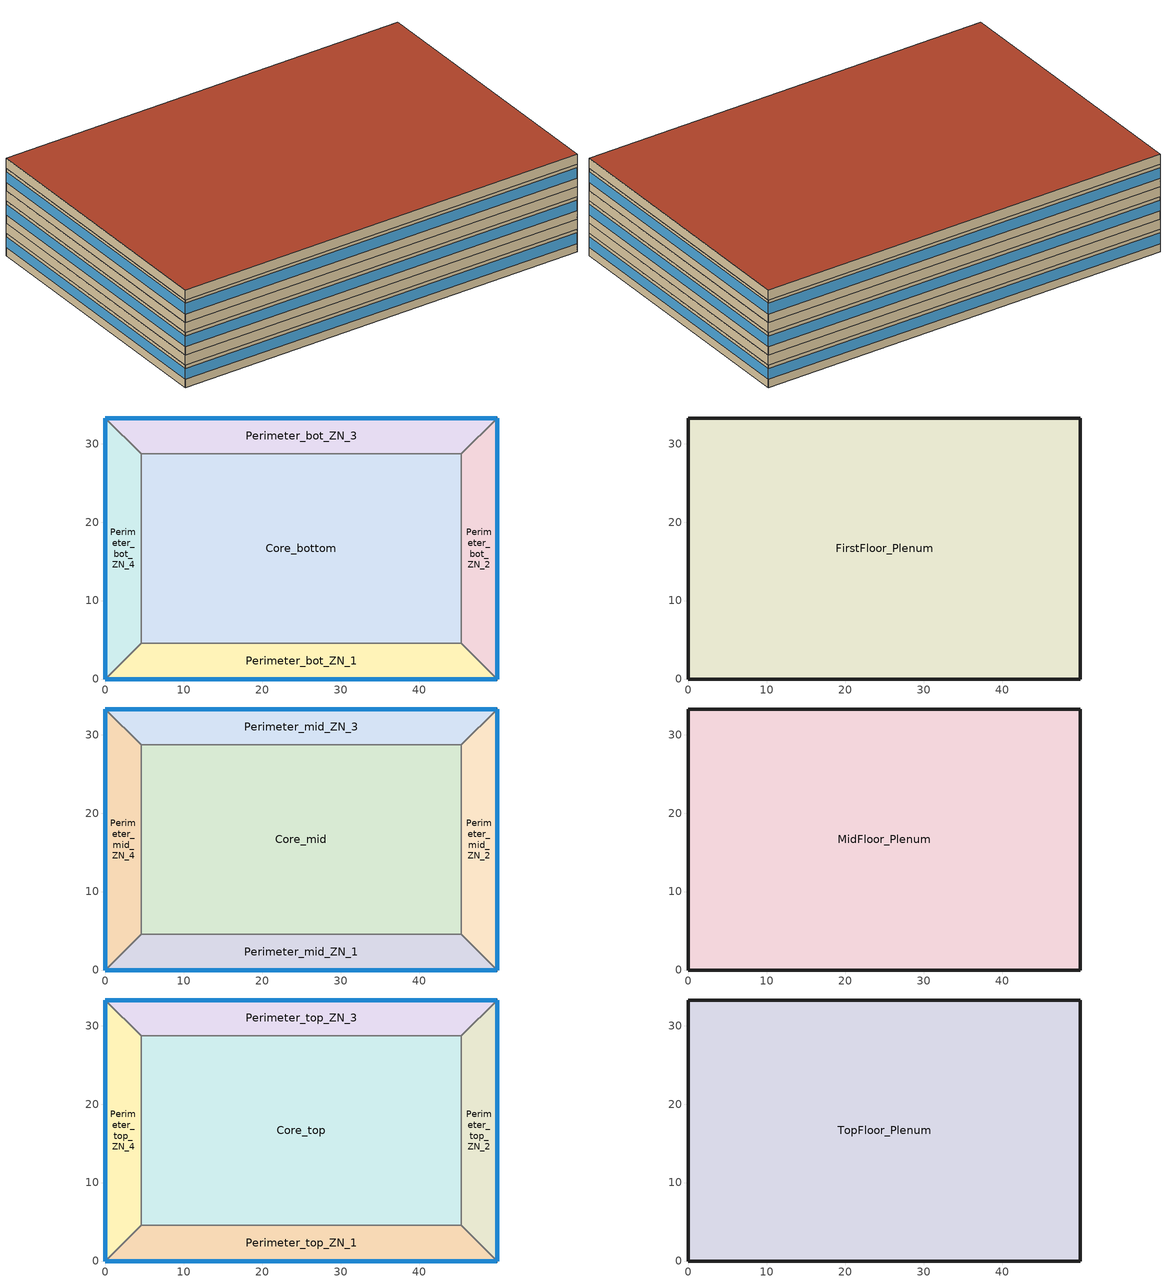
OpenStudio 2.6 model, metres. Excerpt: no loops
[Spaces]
Core_bottom
 floor ground: 45.34,28.7 45.34,4.57 4.57,4.57 4.57,28.7 z0
 wall to Perimeter_bot_ZN_1: 4.57,4.57 45.34,4.57 z0:2.74
 wall to Perimeter_bot_ZN_2: 45.34,4.57 45.34,28.7 z0:2.74
 wall to Perimeter_bot_ZN_4: 4.57,28.7 4.57,4.57 z0:2.74
 wall to Perimeter_bot_ZN_3: 45.34,28.7 4.57,28.7 z0:2.74
Perimeter_bot_ZN_2
 floor ground: 49.91,33.27 49.91,0 45.34,4.57 45.34,28.7 z0
 wall outside: 49.91,0 49.91,33.27 z0:2.74
 wall to Perimeter_bot_ZN_1: 45.34,4.57 49.91,0 z0:2.74
 wall to Perimeter_bot_ZN_3: 49.91,33.27 45.34,28.7 z0:2.74
 window: 49.91,0 49.91,33.27 z1.02:2.33
Perimeter_bot_ZN_3
 floor ground: 49.91,33.27 45.34,28.7 4.57,28.7 0,33.27 z0
 wall outside: 49.91,33.27 0,33.27 z0:2.74
 wall to Perimeter_bot_ZN_4: 0,33.27 4.57,28.7 z0:2.74
 window: 49.91,33.27 0,33.27 z1.02:2.33
Perimeter_bot_ZN_1
 floor ground: 45.34,4.57 49.91,0 0,0 4.57,4.57 z0
 wall outside: 0,0 49.91,0 z0:2.74
 wall to Perimeter_bot_ZN_4: 4.57,4.57 0,0 z0:2.74
 window: 0,0 49.91,0 z1.02:2.33
Perimeter_bot_ZN_4
 floor ground: 0,33.27 4.57,28.7 4.57,4.57 0,0 z0
 wall outside: 0,33.27 0,0 z0:2.74
 window: 0,33.27 0,0 z1.02:2.33
FirstFloor_Plenum
 floor to Perimeter_bot_ZN_3: 49.91,33.27 45.34,28.7 4.57,28.7 0,33.27 z2.74
 floor to Perimeter_bot_ZN_1: 45.34,4.57 49.91,0 0,0 4.57,4.57 z2.74
 floor to Core_bottom: 45.34,28.7 45.34,4.57 4.57,4.57 4.57,28.7 z2.74
 floor to Perimeter_bot_ZN_4: 0,33.27 4.57,28.7 4.57,4.57 0,0 z2.74
 floor to Perimeter_bot_ZN_2: 49.91,33.27 49.91,0 45.34,4.57 45.34,28.7 z2.74
 wall outside: 0,33.27 0,0 49.91,0 49.91,33.27 0,33.27 z2.74:3.96
Perimeter_mid_ZN_4
 floor to FirstFloor_Plenum: 0,33.27 4.57,28.7 4.57,4.57 0,0 z3.96
 wall outside: 0,33.27 0,0 z3.96:6.71
 wall to Perimeter_mid_ZN_3: 4.57,28.7 0,33.27 z3.96:6.71
 wall to Core_mid: 4.57,4.57 4.57,28.7 z3.96:6.71
 wall to Perimeter_mid_ZN_1: 0,0 4.57,4.57 z3.96:6.71
 window: 0,33.27 0,0 z4.98:6.29
Perimeter_mid_ZN_1
 floor to FirstFloor_Plenum: 45.34,4.57 49.91,0 0,0 4.57,4.57 z3.96
 wall outside: 0,0 49.91,0 z3.96:6.71
 wall to Core_mid: 45.34,4.57 4.57,4.57 z3.96:6.71
 wall to Perimeter_mid_ZN_2: 49.91,0 45.34,4.57 z3.96:6.71
 window: 0,0 49.91,0 z4.98:6.29
Perimeter_mid_ZN_2
 floor to FirstFloor_Plenum: 49.91,33.27 49.91,0 45.34,4.57 45.34,28.7 z3.96
 wall outside: 49.91,0 49.91,33.27 z3.96:6.71
 wall to Perimeter_mid_ZN_3: 49.91,33.27 45.34,28.7 z3.96:6.71
 wall to Core_mid: 45.34,28.7 45.34,4.57 z3.96:6.71
 window: 49.91,0 49.91,33.27 z4.98:6.29
Core_mid
 floor to FirstFloor_Plenum: 45.34,28.7 45.34,4.57 4.57,4.57 4.57,28.7 z3.96
 wall to Perimeter_mid_ZN_3: 45.34,28.7 4.57,28.7 z3.96:6.71
Perimeter_mid_ZN_3
 floor to FirstFloor_Plenum: 49.91,33.27 45.34,28.7 4.57,28.7 0,33.27 z3.96
 wall outside: 49.91,33.27 0,33.27 z3.96:6.71
 window: 49.91,33.27 0,33.27 z4.98:6.29
MidFloor_Plenum
 floor to Perimeter_mid_ZN_3: 49.91,33.27 45.34,28.7 4.57,28.7 0,33.27 z6.71
 floor to Perimeter_mid_ZN_4: 0,33.27 4.57,28.7 4.57,4.57 0,0 z6.71
 floor to Core_mid: 45.34,28.7 45.34,4.57 4.57,4.57 4.57,28.7 z6.71
 floor to Perimeter_mid_ZN_2: 49.91,33.27 49.91,0 45.34,4.57 45.34,28.7 z6.71
 floor to Perimeter_mid_ZN_1: 45.34,4.57 49.91,0 0,0 4.57,4.57 z6.71
 wall outside: 0,33.27 0,0 49.91,0 49.91,33.27 0,33.27 z6.71:7.92
Perimeter_top_ZN_3
 floor to MidFloor_Plenum: 49.91,33.27 45.34,28.7 4.57,28.7 0,33.27 z7.92
 wall outside: 49.91,33.27 0,33.27 z7.92:10.67
 wall to Perimeter_top_ZN_4: 0,33.27 4.57,28.7 z7.92:10.67
 wall to Core_top: 4.57,28.7 45.34,28.7 z7.92:10.67
 wall to Perimeter_top_ZN_2: 45.34,28.7 49.91,33.27 z7.92:10.67
 window: 49.91,33.27 0,33.27 z8.95:10.25
Perimeter_top_ZN_4
 floor to MidFloor_Plenum: 0,33.27 4.57,28.7 4.57,4.57 0,0 z7.92
 wall outside: 0,33.27 0,0 z7.92:10.67
 wall to Perimeter_top_ZN_1: 0,0 4.57,4.57 z7.92:10.67
 wall to Core_top: 4.57,4.57 4.57,28.7 z7.92:10.67
 window: 0,33.27 0,0 z8.95:10.25
Core_top
 floor to MidFloor_Plenum: 45.34,28.7 45.34,4.57 4.57,4.57 4.57,28.7 z7.92
 wall to Perimeter_top_ZN_1: 4.57,4.57 45.34,4.57 z7.92:10.67
 wall to Perimeter_top_ZN_2: 45.34,4.57 45.34,28.7 z7.92:10.67
Perimeter_top_ZN_2
 floor to MidFloor_Plenum: 49.91,33.27 49.91,0 45.34,4.57 45.34,28.7 z7.92
 wall outside: 49.91,0 49.91,33.27 z7.92:10.67
 wall to Perimeter_top_ZN_1: 45.34,4.57 49.91,0 z7.92:10.67
 window: 49.91,0 49.91,33.27 z8.95:10.25
Perimeter_top_ZN_1
 floor to MidFloor_Plenum: 45.34,4.57 49.91,0 0,0 4.57,4.57 z7.92
 wall outside: 0,0 49.91,0 z7.92:10.67
 window: 0,0 49.91,0 z8.95:10.25
TopFloor_Plenum
 floor to Perimeter_top_ZN_4: 0,33.27 4.57,28.7 4.57,4.57 0,0 z10.67
 floor to Perimeter_top_ZN_2: 49.91,33.27 49.91,0 45.34,4.57 45.34,28.7 z10.67
 floor to Core_top: 45.34,28.7 45.34,4.57 4.57,4.57 4.57,28.7 z10.67
 floor to Perimeter_top_ZN_3: 49.91,33.27 45.34,28.7 4.57,28.7 0,33.27 z10.67
 floor to Perimeter_top_ZN_1: 45.34,4.57 49.91,0 0,0 4.57,4.57 z10.67
 wall outside: 0,33.27 0,0 49.91,0 49.91,33.27 0,33.27 z10.67:11.89
 roof outside: 49.91,0 49.91,33.27 0,33.27 0,0 z11.89
[Site]
Toronto Pearson Intl AP_ON_CAN: Latitude {deg}=43.677; Longitude {deg}=-79.631; Time Zone {hr}=-5; Elevation {m}=173.4; Terrain=City
[Building]
Building 1: North Axis {deg}=0; Default Construction Set=BTAP-Mass at hdd = 3890.0; Standards Number of Stories=3; Standards Number of Above Ground Stories=3; Standards Building Type=MediumOffice
[ClimateZones]
Climate Zone Institution Name 1=ASHRAE; Climate Zone Document Name 1=ANSI/ASHRAE Standard 169; Climate Zone Document Year 1=2006; Climate Zone Institution Name 2=CEC; Climate Zone Document Name 2=California Climate Zone Descriptions; Climate Zone Document Year 2=1995
[Site:WaterMainsTemperature]
Calculation Method=Correlation; Annual Average Outdoor Air Temperature {C}=9.05833; Maximum Difference In Monthly Average Outdoor Air Temperatures {deltaC}=28.3
[Site:GroundTemperature:BuildingSurface]
19.527, 19.502, 19.536, 19.598, 20.002, 21.64, 22.225, 22.375, 21.449, 20.121, 19.802, 19.633
[SizingPeriod:DesignDay] Barometric Pressure {Pa}=99259; Sky Clearness=0; Rain Indicator=0; Snow Indicator=0; Day of Month=21; Daylight Saving Time Indicator=0; Humidity Indicating Type=Wetbulb; Dry-Bulb Temperature Range Modifier Type=DefaultMultipliers
Name | Maximum Dry-Bulb Temperature {C} | Daily Dry-Bulb Temperature Range {deltaC} | Humidity Indicating Conditions at Maximum Dry-Bulb | Wind Speed {m/s} | Wind Direction {deg} | Month | Day Type | Solar Model Indicator | ASHRAE Taub | ASHRAE Taud
Toronto Pearson Intl AP Ann Clg .4% Condns DB=>MWB | 31.3 | 9.7 | 22.4 | 6 | 270 | 7 | SummerDesignDay | ASHRAETau | 0.425 | 2.27
Toronto Pearson Intl AP Ann Htg 99.6% Condns DB | -18 | 0 | -18 | 5.2 | 0 | 1 | WinterDesignDay | ASHRAEClearSky
[Material:NoMass] Roughness=Smooth; Thermal Absorptance=0.9; Solar Absorptance=0.7
Name | Thermal Resistance {m2-K/W} | Visible Absorptance
Typical Carpet Pad; Typical Carpet Pad 1 | 0.21648 | 0.8
Typical Insulation 1 | 5.20402 | 0.7
Typical Insulation 2 | 3.32618 | 0.7
Typical Insulation 3 | 5.46446 | 0.7
Typical Carpet Pad 2 | 1.25503 | 0.8
Typical Carpet Pad 3; Typical Carpet Pad 4 | 2.57255 | 0.8
Typical Insulation 4 | 0.454528 | 0.7
Typical Insulation 5 | 0.454545 | 0.7
[Material]
Name | Roughness | Thickness {m} | Conductivity {W/m-K} | Density {kg/m3} | Specific Heat {J/kg-K} | Thermal Absorptance | Solar Absorptance | Visible Absorptance
G05 25mm wood | MediumSmooth | 0.0254 | 0.15 | 608 | 1630 | 0.9 | 0.5 | 0.5
100mm Normalweight concrete floor 1 | MediumSmooth | 0.1016 | 2.31 | 2322 | 832
G01 13mm gypsum board 1 | Smooth | 0.0127 | 0.16 | 800 | 1090 | 0.9 | 0.7 | 0.5
4 in. Normalweight Concrete Floor 1 | MediumRough | 0.1016 | 2.31 | 2322 | 832 | 0.9 | 0.7 | 0.7
1IN Stucco 1 | Smooth | 0.0253 | 0.6918 | 1858 | 837 | 0.9 | 0.7 | 0.92
8IN CONCRETE HW RefBldg 1 | Rough | 0.2032 | 1.311 | 2240 | 836.8 | 0.9 | 0.7 | 0.7
1/2IN Gypsum 1 | Smooth | 0.0127 | 0.16 | 784.9 | 830 | 0.9 | 0.4 | 0.4
Metal Roof Surface 1; F08 Metal surface 1 | Smooth | 0.0008 | 45.28 | 7824 | 500 | 0.9 | 0.7 | 0.7
6 in. Normalweight Concrete Floor 1; 6 in. Normalweight Concrete Floor 2; 6 in. Normalweight Concrete Floor 3 | MediumRough | 0.1524 | 2.31 | 2322 | 832 | 0.9 | 0.7 | 0.7
[Construction]
BTAP-Int-Partition; BTAP-Int-Door: G05 25mm wood
BTAP-Int-Floor: 100mm Normalweight concrete floor 1, Typical Carpet Pad
BTAP-Int-Wall: G01 13mm gypsum board 1, G01 13mm gypsum board 1
BTAP-Int-Ceiling: Typical Carpet Pad, 100mm Normalweight concrete floor 1
BTAP-Int-Window: SimpleGlazing
BTAP-Ext-Floor-Mass:U-0.183: Typical Insulation 1, 4 in. Normalweight Concrete Floor 1, Typical Carpet Pad 1
BTAP-Ext-Wall-Mass:U-0.278: 1IN Stucco 1, 8IN CONCRETE HW RefBldg 1, Typical Insulation 2, 1/2IN Gypsum 1
BTAP-Ext-Roof-Metal:U-0.183: Metal Roof Surface 1, Typical Insulation 3
BTAP-Grnd-Floor-Mass:U-0.757: 6 in. Normalweight Concrete Floor 1, Typical Carpet Pad 2
BTAP-Grnd-Wall-Mass:U-0.379: 6 in. Normalweight Concrete Floor 2, Typical Carpet Pad 3
BTAP-Grnd-Roof-Mass:U-0.379: 6 in. Normalweight Concrete Floor 3, Typical Carpet Pad 4
BTAP-Ext-FixedWindow:U=0.220 SHGC=0.600; BTAP-Ext-GlassDoors:U=0.220 SHGC=0.600; BTAP-Ext-Skylights:U=0.220 SHGC=0.600; BTAP-Ext-DaylightDomes:U=0.220 SHGC=0.600; BTAP-Ext-DaylightDiffuser:U=0.220 SHGC=0.600: SimpleGlazing:U=0.220 SHGC=0.600
BTAP-Ext-Door:U-2.2: F08 Metal surface 1, Typical Insulation 4
BTAP-Ext-OverHeadDoor:U-2.2: Typical Insulation 5
[DefaultConstructionSet]
BTAP-Mass at hdd = 3890.0: Default Exterior Surface Constructions=BTAP-Mass at hdd = 3890.0; Default Interior Surface Constructions=Default Surface Constructions 2; Default Ground Contact Surface Constructions=BTAP-Mass at hdd = 3890.0 1; Default Exterior SubSurface Constructions=BTAP-Mass at hdd = 3890.0; Default Interior SubSurface Constructions=Default Sub Surface Constructions 2; Interior Partition Construction=BTAP-Int-Partition
[DefaultSurfaceConstructions]
Name | Floor Construction | Wall Construction | Roof Ceiling Construction
Default Surface Constructions 2 | BTAP-Int-Floor | BTAP-Int-Wall | BTAP-Int-Ceiling
BTAP-Mass at hdd = 3890.0 | BTAP-Ext-Floor-Mass:U-0.183 | BTAP-Ext-Wall-Mass:U-0.278 | BTAP-Ext-Roof-Metal:U-0.183
BTAP-Mass at hdd = 3890.0 1 | BTAP-Grnd-Floor-Mass:U-0.757 | BTAP-Grnd-Wall-Mass:U-0.379 | BTAP-Grnd-Roof-Mass:U-0.379
[DefaultSubSurfaceConstructions]
Name | Fixed Window Construction | Operable Window Construction | Door Construction | Glass Door Construction | Overhead Door Construction | Skylight Construction | Tubular Daylight Dome Construction | Tubular Daylight Diffuser Construction
Default Sub Surface Constructions 2 | BTAP-Int-Window | BTAP-Int-Window | BTAP-Int-Door
BTAP-Mass at hdd = 3890.0 | BTAP-Ext-FixedWindow:U=0.220 SHGC=0.600 | BTAP-Ext-FixedWindow:U=0.220 SHGC=0.600 | BTAP-Ext-Door:U-2.2 | BTAP-Ext-GlassDoors:U=0.220 SHGC=0.600 | BTAP-Ext-OverHeadDoor:U-2.2 | BTAP-Ext-Skylights:U=0.220 SHGC=0.600 | BTAP-Ext-DaylightDomes:U=0.220 SHGC=0.600 | BTAP-Ext-DaylightDiffuser:U=0.220 SHGC=0.600
[WindowMaterial:SimpleGlazingSystem] U-Factor {W/m2-K}=2.2; Solar Heat Gain Coefficient=0.6; Visible Transmittance=0.21
SimpleGlazing; SimpleGlazing:U=0.220 SHGC=0.600
[Space]
Name | Space Type | Building Story | Thermal Zone | Part of Total Floor Area
Perimeter_mid_ZN_4 | Space Function Office - open plan | Building Story 2 | ALL_BT=Space Function_ST=Office - open plan_FL=Building Story 2_SCH=A 4 | Yes
Core_bottom | Space Function Office - open plan | Building Story 1 | ALL_BT=Space Function_ST=Office - open plan_FL=Building Story 1_SCH=A 2 | Yes
FirstFloor_Plenum | Space Function - undefined - | Building Story 1 | ALL_BT=Space Function_ST=- undefined -_FL=Building Story 1_SCH=A | No
TopFloor_Plenum | Space Function - undefined - | Building Story 3 | ALL_BT=Space Function_ST=- undefined -_FL=Building Story 3_SCH=A | No
Perimeter_top_ZN_3 | Space Function Office - open plan | Building Story 3 | ALL_BT=Space Function_ST=Office - open plan_FL=Building Story 3_SCH=A 4 | Yes
Perimeter_bot_ZN_2 | Space Function Office - open plan | Building Story 1 | ALL_BT=Space Function_ST=Office - open plan_FL=Building Story 1_SCH=A 3 | Yes
MidFloor_Plenum | Space Function - undefined - | Building Story 2 | ALL_BT=Space Function_ST=- undefined -_FL=Building Story 2_SCH=A | No
Perimeter_mid_ZN_1 | Space Function Office - open plan | Building Story 2 | ALL_BT=Space Function_ST=Office - open plan_FL=Building Story 2_SCH=A 3 | Yes
Perimeter_bot_ZN_1 | Space Function Office - open plan | Building Story 1 | ALL_BT=Space Function_ST=Office - open plan_FL=Building Story 1_SCH=A 1 | Yes
Perimeter_bot_ZN_3 | Space Function Office - open plan | Building Story 1 | ALL_BT=Space Function_ST=Office - open plan_FL=Building Story 1_SCH=A 4 | Yes
Perimeter_mid_ZN_2 | Space Function Office - open plan | Building Story 2 | ALL_BT=Space Function_ST=Office - open plan_FL=Building Story 2_SCH=A 2 | Yes
Perimeter_top_ZN_4 | Space Function Office - open plan | Building Story 3 | ALL_BT=Space Function_ST=Office - open plan_FL=Building Story 3_SCH=A 1 | Yes
Perimeter_bot_ZN_4 | Space Function Office - open plan | Building Story 1 | ALL_BT=Space Function_ST=Office - open plan_FL=Building Story 1_SCH=A | Yes
Core_top | Space Function Office - open plan | Building Story 3 | ALL_BT=Space Function_ST=Office - open plan_FL=Building Story 3_SCH=A 2 | Yes
Perimeter_top_ZN_2 | Space Function Office - open plan | Building Story 3 | ALL_BT=Space Function_ST=Office - open plan_FL=Building Story 3_SCH=A | Yes
Perimeter_top_ZN_1 | Space Function Office - open plan | Building Story 3 | ALL_BT=Space Function_ST=Office - open plan_FL=Building Story 3_SCH=A 3 | Yes
Core_mid | Space Function Office - open plan | Building Story 2 | ALL_BT=Space Function_ST=Office - open plan_FL=Building Story 2_SCH=A | Yes
Perimeter_mid_ZN_3 | Space Function Office - open plan | Building Story 2 | ALL_BT=Space Function_ST=Office - open plan_FL=Building Story 2_SCH=A 1 | Yes
[BuildingStory]
Name | Nominal Z Coordinate {m}
Building Story 1 | 0
Building Story 2 | 3.9624
Building Story 3 | 7.9248
[SpaceType] Standards Building Type=Space Function
Name | Default Schedule Set | Design Specification Outdoor Air Object | Standards Space Type
Space Function - undefined - | Space Function - undefined - Schedule Set | Space Function - undefined - Ventilation | - undefined -
Space Function Office - open plan | Space Function Office - open plan Schedule Set | Space Function Office - open plan Ventilation | Office - open plan
[DesignSpecification:OutdoorAir]
Name | Outdoor Air Flow per Person {m3/s-person} | Outdoor Air Flow per Floor Area {m3/s-m2} | Outdoor Air Flow Air Changes per Hour {1/hr} | Outdoor Air Method
Space Function - undefined - Ventilation | 0 | 0 | 0
Space Function Office - open plan Ventilation |  | 0.0004318 |  | Sum
[DefaultScheduleSet] Infiltration Schedule=Always On
Name | Number of People Schedule | People Activity Level Schedule | Lighting Schedule | Electric Equipment Schedule
Space Function - undefined - Schedule Set
Space Function Office - open plan Schedule Set | NECB-A-Occupancy | NECB-Activity | NECB-A-Lighting | NECB-A-Electric-Equipment
[ThermostatSetpoint:DualSetpoint]
Name | Heating Setpoint Temperature Schedule | Cooling Setpoint Temperature Schedule
Space Function Office - open plan Thermostat 16; Space Function Office - open plan Thermostat 17; Space Function Office - open plan Thermostat 18; Space Function Office - open plan Thermostat 19; Space Function Office - open plan Thermostat 20; Space Function Office - open plan Thermostat 21; Space Function Office - open plan Thermostat 22; Space Function Office - open plan Thermostat 23; Space Function Office - open plan Thermostat 24; Space Function Office - open plan Thermostat 25; Space Function Office - open plan Thermostat 26; Space Function Office - open plan Thermostat 27; Space Function Office - open plan Thermostat 28; Space Function Office - open plan Thermostat 29; Space Function Office - open plan Thermostat 30 | NECB-A-Thermostat Setpoint-Heating | NECB-A-Thermostat Setpoint-Cooling
Space Function - undefined - Thermostat 4; Space Function - undefined - Thermostat 5; Space Function - undefined - Thermostat 6
[People:Definition]
Space Function Office - open plan People Definition: Number of People Calculation Method=People/Area; People per Space Floor Area {person/m2}=0.0500522; Fraction Radiant=0.3
[People]
Space Function Office - open plan People: People Definition=Space Function Office - open plan People Definition; Space or SpaceType=Space Function Office - open plan; Work Efficiency Schedule=Work Efficiency Schedule; Clothing Insulation Schedule=Clothing Schedule; Air Velocity Schedule=Air Velocity Schedule; Multiplier=1
[Lights:Definition]
Space Function Office - open plan Lights Definition: Design Level Calculation Method=Watts/Area; Watts per Space Floor Area {W/m2}=10.9999; Fraction Radiant=0.5; Fraction Visible=0.2
[Lights]
Space Function Office - open plan Lights: Lights Definition=Space Function Office - open plan Lights Definition; Space or SpaceType=Space Function Office - open plan; Fraction Replaceable=1
[ElectricEquipment:Definition]
Space Function Office - open plan Elec Equip Definition: Design Level Calculation Method=Watts/Area; Watts per Space Floor Area {W/m2}=7.49994; Fraction Radiant=0.5
[ElectricEquipment]
Space Function Office - open plan Elec Equip: Electric Equipment Definition=Space Function Office - open plan Elec Equip Definition; Space or SpaceType=Space Function Office - open plan
[SpaceInfiltration:DesignFlowRate] Schedule=Always On Discrete; Design Flow Rate Calculation Method=Flow/ExteriorArea; Flow per Exterior Surface Area {m3/s-m2}=0.00025; Constant Term Coefficient=0; Temperature Term Coefficient=0; Velocity Term Coefficient=0.224; Velocity Squared Term Coefficient=0
Name | Space or SpaceType
FirstFloor_Plenum Infiltration | FirstFloor_Plenum
MidFloor_Plenum Infiltration | MidFloor_Plenum
Perimeter_bot_ZN_1 Infiltration | Perimeter_bot_ZN_1
Perimeter_bot_ZN_2 Infiltration | Perimeter_bot_ZN_2
Perimeter_bot_ZN_3 Infiltration | Perimeter_bot_ZN_3
Perimeter_bot_ZN_4 Infiltration | Perimeter_bot_ZN_4
Perimeter_mid_ZN_1 Infiltration | Perimeter_mid_ZN_1
Perimeter_mid_ZN_2 Infiltration | Perimeter_mid_ZN_2
Perimeter_mid_ZN_3 Infiltration | Perimeter_mid_ZN_3
Perimeter_mid_ZN_4 Infiltration | Perimeter_mid_ZN_4
Perimeter_top_ZN_1 Infiltration | Perimeter_top_ZN_1
Perimeter_top_ZN_2 Infiltration | Perimeter_top_ZN_2
Perimeter_top_ZN_3 Infiltration | Perimeter_top_ZN_3
Perimeter_top_ZN_4 Infiltration | Perimeter_top_ZN_4
TopFloor_Plenum Infiltration | TopFloor_Plenum
[ThermalZone] Use Ideal Air Loads=No
Name | Thermostat
ALL_BT=Space Function_ST=Office - open plan_FL=Building Story 2_SCH=A | Space Function Office - open plan Thermostat 16
ALL_BT=Space Function_ST=Office - open plan_FL=Building Story 3_SCH=A | Space Function Office - open plan Thermostat 17
ALL_BT=Space Function_ST=Office - open plan_FL=Building Story 1_SCH=A | Space Function Office - open plan Thermostat 18
ALL_BT=Space Function_ST=Office - open plan_FL=Building Story 3_SCH=A 1 | Space Function Office - open plan Thermostat 19
ALL_BT=Space Function_ST=Office - open plan_FL=Building Story 2_SCH=A 1 | Space Function Office - open plan Thermostat 20
ALL_BT=Space Function_ST=Office - open plan_FL=Building Story 3_SCH=A 2 | Space Function Office - open plan Thermostat 21
ALL_BT=Space Function_ST=Office - open plan_FL=Building Story 2_SCH=A 2 | Space Function Office - open plan Thermostat 22
ALL_BT=Space Function_ST=- undefined -_FL=Building Story 2_SCH=A | Space Function - undefined - Thermostat 4
ALL_BT=Space Function_ST=Office - open plan_FL=Building Story 2_SCH=A 3 | Space Function Office - open plan Thermostat 23
ALL_BT=Space Function_ST=Office - open plan_FL=Building Story 1_SCH=A 1 | Space Function Office - open plan Thermostat 24
ALL_BT=Space Function_ST=Office - open plan_FL=Building Story 1_SCH=A 2 | Space Function Office - open plan Thermostat 25
ALL_BT=Space Function_ST=Office - open plan_FL=Building Story 3_SCH=A 3 | Space Function Office - open plan Thermostat 26
ALL_BT=Space Function_ST=- undefined -_FL=Building Story 1_SCH=A | Space Function - undefined - Thermostat 5
ALL_BT=Space Function_ST=Office - open plan_FL=Building Story 2_SCH=A 4 | Space Function Office - open plan Thermostat 27
ALL_BT=Space Function_ST=Office - open plan_FL=Building Story 3_SCH=A 4 | Space Function Office - open plan Thermostat 28
ALL_BT=Space Function_ST=Office - open plan_FL=Building Story 1_SCH=A 3 | Space Function Office - open plan Thermostat 29
ALL_BT=Space Function_ST=- undefined -_FL=Building Story 3_SCH=A | Space Function - undefined - Thermostat 6
ALL_BT=Space Function_ST=Office - open plan_FL=Building Story 1_SCH=A 4 | Space Function Office - open plan Thermostat 30
[Sizing:Zone] Zone Cooling Design Supply Air Temperature Input Method=SupplyAirTemperature; Zone Cooling Design Supply Air Temperature {C}=14; Zone Cooling Design Supply Air Temperature Difference {deltaC}=11.11; Zone Heating Design Supply Air Temperature Input Method=SupplyAirTemperature; Zone Heating Design Supply Air Temperature {C}=40; Zone Heating Design Supply Air Temperature Difference {deltaC}=11.11; Zone Cooling Design Supply Air Humidity Ratio {kg-H2O/kg-air}=0.0085; Zone Heating Design Supply Air Humidity Ratio {kg-H2O/kg-air}=0.008; Cooling Design Air Flow Method=DesignDay; Heating Design Air Flow Method=DesignDay; Account for Dedicated Outdoor Air System=No; Dedicated Outdoor Air System Control Strategy=NeutralSupplyAir; Dedicated Outdoor Air Low Setpoint Temperature for Design {C}=autosize; Dedicated Outdoor Air High Setpoint Temperature for Design {C}=autosize
ALL_BT=Space Function_ST=- undefined -_FL=Building Story 2_SCH=A; ALL_BT=Space Function_ST=- undefined -_FL=Building Story 1_SCH=A; ALL_BT=Space Function_ST=- undefined -_FL=Building Story 3_SCH=A
[Schedule:Ruleset]
Always On: Default Day Schedule=Always On Default
Clothing Schedule: Default Day Schedule=Clothing Schedule Default Winter Clothes
Air Velocity Schedule: Default Day Schedule=Air Velocity Schedule Default
Work Efficiency Schedule: Default Day Schedule=Work Efficiency Schedule Default
NECB-A-Occupancy: Default Day Schedule=NECB-A-Occupancy Default
NECB-Activity: Default Day Schedule=NECB-Activity Default; Summer Design Day Schedule=NECB-Activity Summer Design Day; Winter Design Day Schedule=NECB-Activity Winter Design Day
NECB-A-Lighting: Default Day Schedule=NECB-A-Lighting Default
NECB-A-Electric-Equipment: Default Day Schedule=NECB-A-Electric-Equipment Default
NECB-A-Thermostat Setpoint-Heating: Default Day Schedule=NECB-A-Thermostat Setpoint-Heating Default
NECB-A-Thermostat Setpoint-Cooling: Default Day Schedule=NECB-A-Thermostat Setpoint-Cooling Default
[Schedule:Day]
Always On Default; Clothing Schedule Default Winter Clothes: 24, 0, 1
Clothing Schedule Summer Clothes: 24, 0, 0.5
Air Velocity Schedule Default; NECB-A-Electric-Equipment Sat Day; NECB-A-Electric-Equipment Sun|Hol Day: 24, 0, 0.2
Work Efficiency Schedule Default; NECB-A-Occupancy Sat Day; NECB-A-Occupancy Sun|Hol Day: 24, 0, 0
NECB-A-Occupancy Default; NECB-A-Occupancy Default|Wkdy Day: 7, 0, 0, 8, 0, 0.1, 9, 0, 0.7, 12, 0, 0.9, 14, 0, 0.5, 17, 0, 0.9, 18, 0, 0.7, 19, 0, 0.3, 23, 0, 0.1, 24, 0, 0
NECB-Activity Default; NECB-Activity Winter Design Day; NECB-Activity Summer Design Day: 24, 0, 130
NECB-A-Lighting Default; NECB-A-Lighting Default|Wkdy Day: 7, 0, 0.05, 8, 0, 0.3, 9, 0, 0.8, 17, 0, 0.9, 18, 0, 0.8, 19, 0, 0.5, 21, 0, 0.3, 23, 0, 0.1, 24, 0, 0.05
NECB-A-Lighting Sat Day; NECB-A-Lighting Sun|Hol Day: 24, 0, 0.05
NECB-A-Electric-Equipment Default; NECB-A-Electric-Equipment Default|Wkdy Day: 7, 0, 0.2, 8, 0, 0.3, 9, 0, 0.8, 18, 0, 0.9, 19, 0, 0.5, 21, 0, 0.3, 24, 0, 0.2
NECB-A-Thermostat Setpoint-Heating Default; NECB-A-Thermostat Setpoint-Heating Default|Wkdy Day: 6, 0, 18, 7, 0, 20, 21, 0, 22, 24, 0, 18
NECB-A-Thermostat Setpoint-Heating Sat Day; NECB-A-Thermostat Setpoint-Heating Sun|Hol Day: 24, 0, 18
NECB-A-Thermostat Setpoint-Cooling Default; NECB-A-Thermostat Setpoint-Cooling Default|Wkdy Day: 6, 0, 35, 21, 0, 24, 24, 0, 35
NECB-A-Thermostat Setpoint-Cooling Sat Day; NECB-A-Thermostat Setpoint-Cooling Sun|Hol Day: 24, 0, 35
[Schedule:Rule] Date Specification Type=DateRange; Start Day=1
Name | Schedule Ruleset | Rule Order | Day Schedule | Start Month | End Month | End Day | Apply Monday | Apply Tuesday | Apply Wednesday | Apply Thursday | Apply Friday | Apply Saturday | Apply Sunday
Schedule Rule 1 | Clothing Schedule | 0 | Clothing Schedule Summer Clothes | 5 | 9 | 30
Schedule Rule 2 | NECB-A-Occupancy | 2 | NECB-A-Occupancy Default|Wkdy Day | 1 | 12 | 31 | Yes | Yes | Yes | Yes | Yes
Schedule Rule 3 | NECB-A-Occupancy | 1 | NECB-A-Occupancy Sat Day | 1 | 12 | 31 |  |  |  |  |  | Yes
Schedule Rule 4 | NECB-A-Occupancy | 0 | NECB-A-Occupancy Sun|Hol Day | 1 | 12 | 31 |  |  |  |  |  |  | Yes
Schedule Rule 5 | NECB-A-Lighting | 2 | NECB-A-Lighting Default|Wkdy Day | 1 | 12 | 31 | Yes | Yes | Yes | Yes | Yes
Schedule Rule 6 | NECB-A-Lighting | 1 | NECB-A-Lighting Sat Day | 1 | 12 | 31 |  |  |  |  |  | Yes
Schedule Rule 7 | NECB-A-Lighting | 0 | NECB-A-Lighting Sun|Hol Day | 1 | 12 | 31 |  |  |  |  |  |  | Yes
Schedule Rule 8 | NECB-A-Electric-Equipment | 2 | NECB-A-Electric-Equipment Default|Wkdy Day | 1 | 12 | 31 | Yes | Yes | Yes | Yes | Yes
Schedule Rule 9 | NECB-A-Electric-Equipment | 1 | NECB-A-Electric-Equipment Sat Day | 1 | 12 | 31 |  |  |  |  |  | Yes
Schedule Rule 10 | NECB-A-Electric-Equipment | 0 | NECB-A-Electric-Equipment Sun|Hol Day | 1 | 12 | 31 |  |  |  |  |  |  | Yes
Schedule Rule 11 | NECB-A-Thermostat Setpoint-Heating | 2 | NECB-A-Thermostat Setpoint-Heating Default|Wkdy Day | 1 | 12 | 31 | Yes | Yes | Yes | Yes | Yes
Schedule Rule 12 | NECB-A-Thermostat Setpoint-Heating | 1 | NECB-A-Thermostat Setpoint-Heating Sat Day | 1 | 12 | 31 |  |  |  |  |  | Yes
Schedule Rule 13 | NECB-A-Thermostat Setpoint-Heating | 0 | NECB-A-Thermostat Setpoint-Heating Sun|Hol Day | 1 | 12 | 31 |  |  |  |  |  |  | Yes
Schedule Rule 14 | NECB-A-Thermostat Setpoint-Cooling | 2 | NECB-A-Thermostat Setpoint-Cooling Default|Wkdy Day | 1 | 12 | 31 | Yes | Yes | Yes | Yes | Yes
Schedule Rule 15 | NECB-A-Thermostat Setpoint-Cooling | 1 | NECB-A-Thermostat Setpoint-Cooling Sat Day | 1 | 12 | 31 |  |  |  |  |  | Yes
Schedule Rule 16 | NECB-A-Thermostat Setpoint-Cooling | 0 | NECB-A-Thermostat Setpoint-Cooling Sun|Hol Day | 1 | 12 | 31 |  |  |  |  |  |  | Yes
[Schedule:Constant]
Always On Discrete: Value=1
